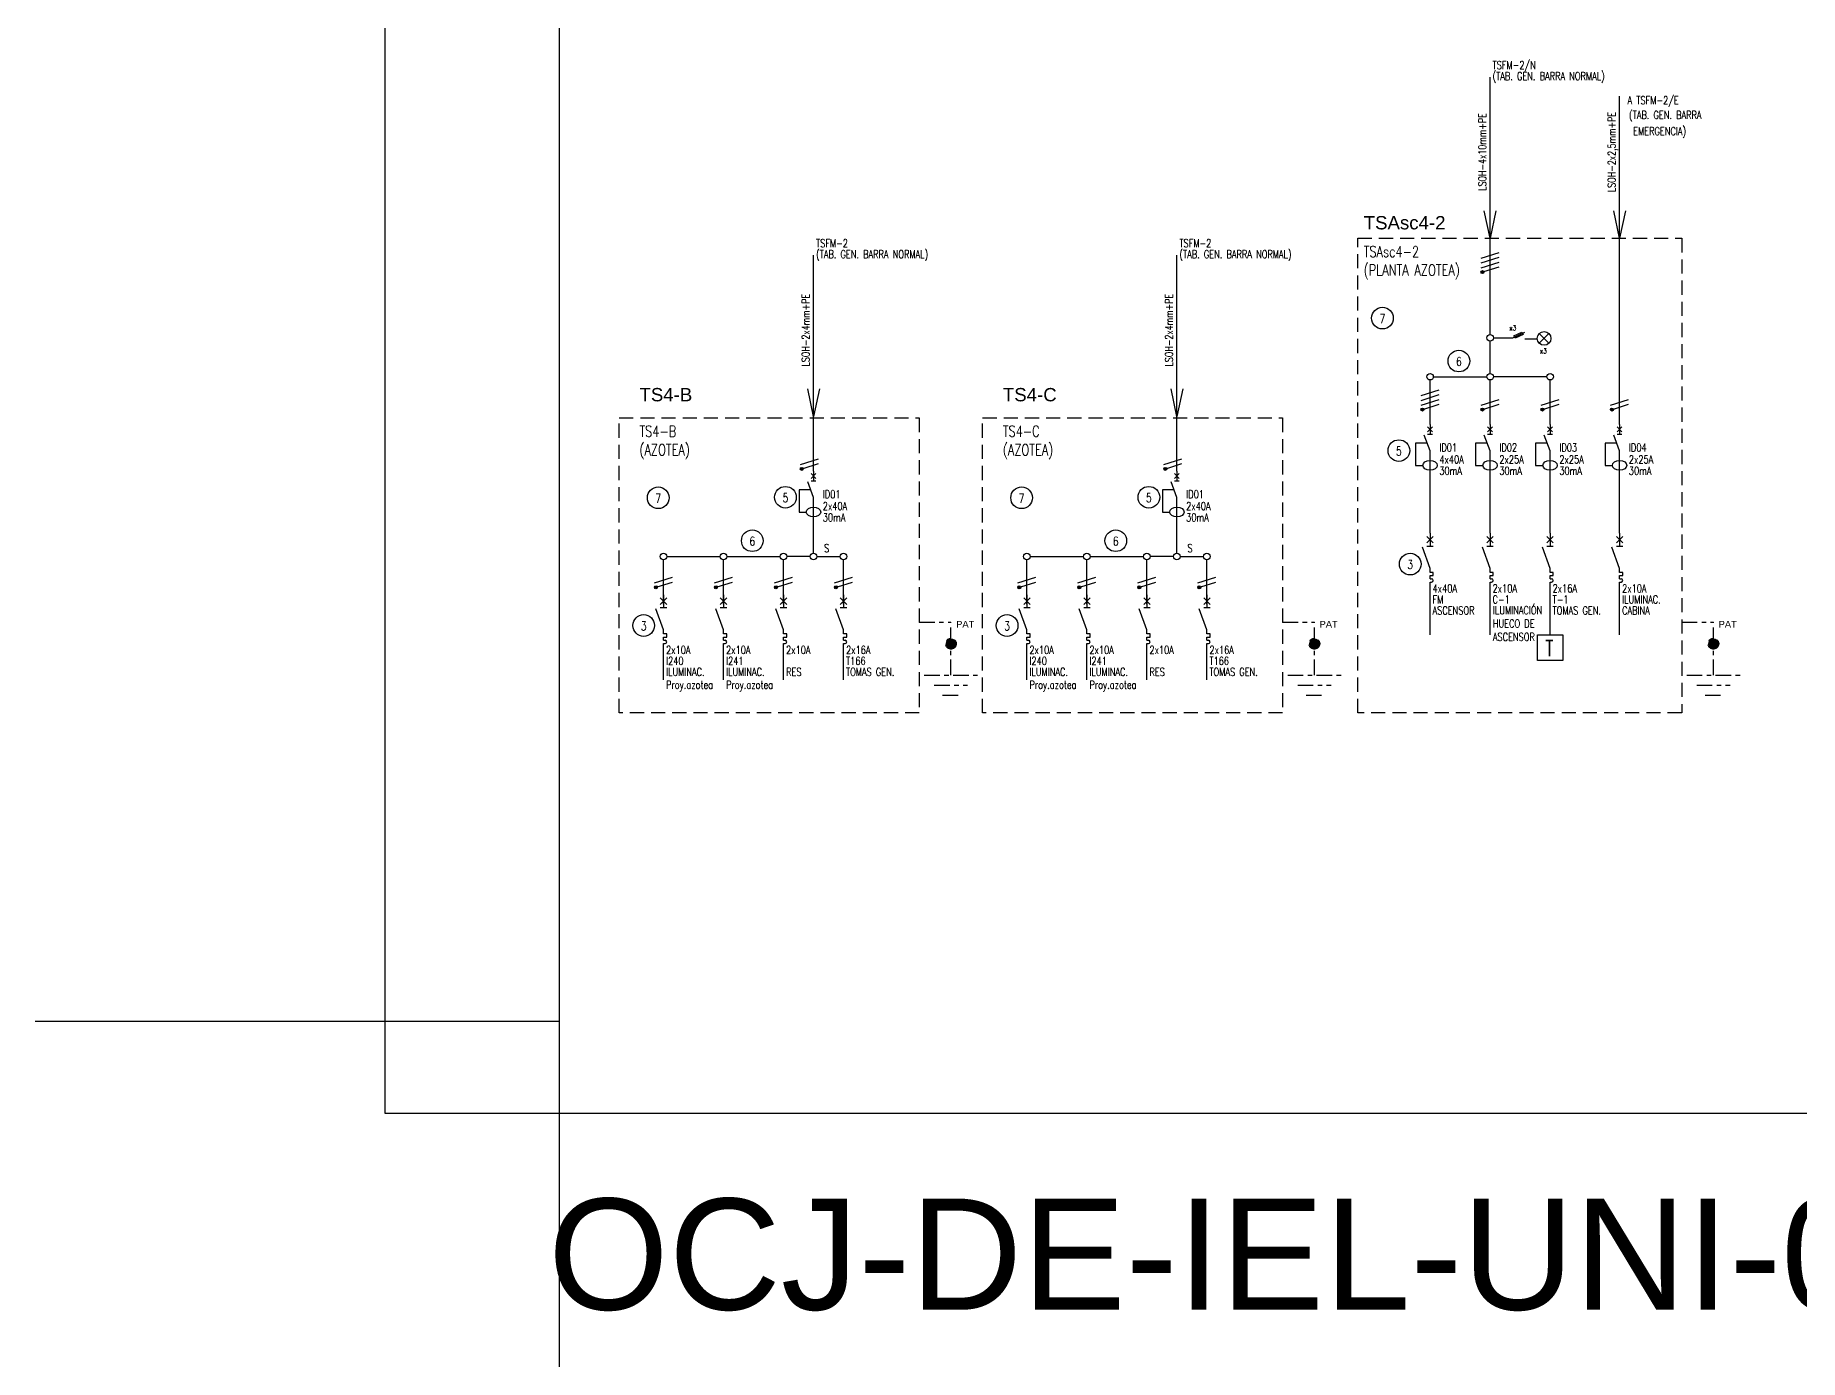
# Model space of a CAD drawing. Extents: x 3521 to 3783, y 1252 to 1654.
# Drawn here: x 3678.46 to 3718.15, y 1599.97 to 1629.77 of the extents above; entities that cross this region are included whole.
import ezdxf
from ezdxf.enums import TextEntityAlignment as Align

# ---------------------------------------------------------------- set-up
doc = ezdxf.new("R2010")
doc.units = 0
doc.linetypes.add('OCJ-ESQUEMAS UNIFILARES-CORREGIDOS IDO-REV.br$0$DASHED', pattern=[19.05, 12.7, -6.35])
doc.linetypes.add('OCJ-ESQUEMAS UNIFILARES-CORREGIDOS IDO-REV.br$0$EJE_5', pattern=[7.1, 5, -1, 0.1, -1])
for name, color, linetype in [('OCJ-ESQUEMAS UNIFILARES-CORREGIDOS IDO-REV.br$0$00-IE', 1, 'Continuous'), ('OCJ-ESQUEMAS UNIFILARES-CORREGIDOS IDO-REV.br$0$00-IE-CABLES', 10, 'Continuous'), ('OCJ-ESQUEMAS UNIFILARES-CORREGIDOS IDO-REV.br$0$01-ELE-APARATOS', 170, 'Continuous'), ('OCJ-ESQUEMAS UNIFILARES-CORREGIDOS IDO-REV.br$0$ELECTRIC', 4, 'Continuous'), ('OCJ-ESQUEMAS UNIFILARES-CORREGIDOS IDO-REV.br$0$NOMBRE DE PLANOS', 6, 'Continuous'), ('OCJ-ESQUEMAS UNIFILARES-CORREGIDOS IDO-REV.br$0$PAT', 80, 'Continuous'), ('OCJ-ESQUEMAS UNIFILARES-CORREGIDOS IDO-REV.br$0$TEXTO', 7, 'Continuous')]:
    doc.layers.add(name, color=color, linetype=linetype)
doc.styles.add('OCJ-ESQUEMAS UNIFILARES-CORREGIDOS IDO-REV.br$0$ARIAL', font='arial.ttf', dxfattribs={"height": 0.2})
doc.styles.add('OCJ-ESQUEMAS UNIFILARES-CORREGIDOS IDO-REV.br$0$Electricidad', font='ROMANS.SHX', dxfattribs={"width": 0.75, "height": 0.175})
doc.styles.add('OCJ-ESQUEMAS UNIFILARES-CORREGIDOS IDO-REV.br$0$Standard', font='arial.ttf')

# ---------------------------------------------------------------- blocks, each defined once
blk = doc.blocks.new('OCJ-ESQUEMAS UNIFILARES-CORREGIDOS IDO-REV.br$0$Unif-Interruptor-Term')
for p, q in [((0, -1.013), (0.045, -1.013)), ((0, -1.103), (0.045, -1.103))]:
    blk.add_line(p, q)
for points in [[(-0.09, 0.177), (0.09, -0.003)], [(-0.09, -0.003), (0.09, 0.177)], [(0, 0.267), (0, -0.093)], [(0, -0.72), (-0.215, -0.128)], [(-0.09, -0.093), (0.09, -0.093)], [(0, -0.833), (0, -0.72)], [(0, -0.923), (0.09, -0.923), (0.09, -0.833), (0, -0.833)], [(0, -1.013), (0, -0.923)], [(0, -1.215), (0, -1.103)]]:
    blk.add_lwpolyline(points)
blk.add_arc((0.045, -1.058), 0.045, 270, 90)
blk = doc.blocks.new('OCJ-ESQUEMAS UNIFILARES-CORREGIDOS IDO-REV.br$0$Unif-Interruptor-Dif')
for points in [[(-0.068, 0.11), (0.068, -0.025)], [(-0.068, -0.025), (0.068, 0.11)], [(0, 0.177), (0, -0.093)], [(-0.081, -0.343), (-0.405, -0.343), (-0.405, -0.97), (-0.202, -0.97)], [(0, -0.565), (-0.162, -0.121)], [(-0.068, -0.093), (0.068, -0.093)], [(0, -1.308), (0, -0.565)]]:
    blk.add_lwpolyline(points)
blk.add_ellipse((0, -0.97), major_axis=(0.203, 0), ratio=0.670814)

msp = doc.modelspace()

# ---------------------------------------------------------------- hatches: boundary and pattern name
at = {"layer": 'OCJ-ESQUEMAS UNIFILARES-CORREGIDOS IDO-REV.br$0$00-IE-CABLES'}
for points in [[(3710.985, 1624.42, 1), (3711.039, 1624.46, 1)], [(3709.635, 1621.33, 1), (3709.689, 1621.369, 1)], [(3710.985, 1621.33, 1), (3711.039, 1621.369, 1)], [(3712.335, 1621.33, 1), (3712.389, 1621.369, 1)], [(3713.899, 1621.33, 1), (3713.953, 1621.369, 1)], [(3695.673, 1619.994, 1), (3695.728, 1620.034, 1)], [(3703.848, 1619.994, 1), (3703.903, 1620.034, 1)], [(3692.389, 1617.329, 1), (3692.444, 1617.369, 1)], [(3693.739, 1617.329, 1), (3693.794, 1617.369, 1)], [(3695.089, 1617.329, 1), (3695.144, 1617.369, 1)], [(3696.439, 1617.329, 1), (3696.494, 1617.369, 1)], [(3700.565, 1617.329, 1), (3700.619, 1617.369, 1)], [(3701.915, 1617.329, 1), (3701.969, 1617.369, 1)], [(3703.265, 1617.329, 1), (3703.319, 1617.369, 1)], [(3704.615, 1617.329, 1), (3704.669, 1617.369, 1)]]:
    msp.add_hatch(color=256, dxfattribs=at).paths.add_polyline_path(points)
at = {"layer": 'OCJ-ESQUEMAS UNIFILARES-CORREGIDOS IDO-REV.br$0$PAT', "linetype": 'OCJ-ESQUEMAS UNIFILARES-CORREGIDOS IDO-REV.br$0$EJE_5', "ltscale": 0.07}
h = msp.add_hatch(color=256, dxfattribs=at)
h.paths.add_polyline_path([(3699.175, 1616.08), (3698.935, 1616.08, -1)])
h.paths.add_polyline_path([(3698.935, 1616.08), (3699.055, 1616.08), (3699.055, 1615.96, -0.414214)])
h.paths.add_polyline_path([(3699.055, 1616.08), (3699.175, 1616.08, -0.414214), (3699.055, 1615.96)])
h = msp.add_hatch(color=256, dxfattribs=at)
h.paths.add_polyline_path([(3707.351, 1616.08), (3707.111, 1616.08, -1)])
h.paths.add_polyline_path([(3707.111, 1616.08), (3707.231, 1616.08), (3707.231, 1615.96, -0.414214)])
h.paths.add_polyline_path([(3707.231, 1616.08), (3707.351, 1616.08, -0.414214), (3707.231, 1615.96)])
h = msp.add_hatch(color=256, dxfattribs=at)
h.paths.add_polyline_path([(3716.328, 1616.08), (3716.088, 1616.08, -1)])
h.paths.add_polyline_path([(3716.088, 1616.08), (3716.208, 1616.08), (3716.208, 1615.96, -0.414214)])
h.paths.add_polyline_path([(3716.208, 1616.08), (3716.328, 1616.08, -0.414214), (3716.208, 1615.96)])

# ---------------------------------------------------------------- linework, layer by layer
at = {"layer": 'OCJ-ESQUEMAS UNIFILARES-CORREGIDOS IDO-REV.br$0$00-IE'}
for points in [[(3711.257, 1622.963), (3711.694, 1622.963), (3711.963, 1623.087)], [(3711.965, 1622.941), (3712.243, 1622.941)]]:
    msp.add_lwpolyline(points, dxfattribs=at)
msp.add_lwpolyline([(3711.718, 1623.009), (3711.899, 1623.092), (3711.926, 1623.034), (3711.745, 1622.951)], close=True, dxfattribs=at)
at = {"layer": 'OCJ-ESQUEMAS UNIFILARES-CORREGIDOS IDO-REV.br$0$00-IE-CABLES'}
for p, q in [((3690.241, 1635.151), (3690.241, 1419.418)), ((3711.183, 1623.037), (3711.183, 1628.826)), ((3714.097, 1621.011), (3714.097, 1628.401)), ((3695.963, 1619.961), (3695.963, 1624.818)), ((3704.138, 1619.961), (3704.138, 1624.818)), ((3711.183, 1622.161), (3711.183, 1622.888)), ((3709.833, 1621.011), (3709.833, 1622.013)), ((3709.907, 1622.087), (3711.109, 1622.087)), ((3711.183, 1621.011), (3711.183, 1622.013)), ((3712.459, 1622.087), (3711.257, 1622.087)), ((3712.533, 1621.011), (3712.533, 1622.013)), ((3714.097, 1621.011), (3714.097, 1622.013)), ((3714.097, 1621.011), (3714.097, 1622.013)), ((3709.833, 1618.565), (3709.833, 1619.851)), ((3711.183, 1618.565), (3711.183, 1619.851)), ((3712.533, 1618.565), (3712.533, 1619.851)), ((3714.097, 1618.565), (3714.097, 1619.851)), ((3695.963, 1618.118), (3695.963, 1618.92)), ((3704.138, 1618.118), (3704.138, 1618.92)), ((3692.588, 1616.968), (3692.588, 1617.97)), ((3692.662, 1618.044), (3693.864, 1618.044)), ((3693.938, 1616.968), (3693.938, 1617.97)), ((3694.012, 1618.044), (3695.214, 1618.044)), ((3695.288, 1616.968), (3695.288, 1617.97)), ((3695.889, 1618.044), (3695.362, 1618.044)), ((3696.037, 1618.044), (3696.564, 1618.044)), ((3696.638, 1616.968), (3696.638, 1617.97)), ((3700.763, 1616.968), (3700.763, 1617.97)), ((3700.837, 1618.044), (3702.039, 1618.044)), ((3702.113, 1616.968), (3702.113, 1617.97)), ((3702.187, 1618.044), (3703.389, 1618.044)), ((3703.463, 1616.968), (3703.463, 1617.97)), ((3704.064, 1618.044), (3703.537, 1618.044)), ((3704.212, 1618.044), (3704.739, 1618.044)), ((3704.813, 1616.968), (3704.813, 1617.97)), ((3709.833, 1616.278), (3709.833, 1617.452)), ((3711.183, 1616.278), (3711.183, 1617.452)), ((3712.533, 1616.278), (3712.533, 1617.452)), ((3714.097, 1616.278), (3714.097, 1617.452)), ((3692.588, 1615.268), (3692.588, 1616.07)), ((3693.938, 1615.268), (3693.938, 1616.07)), ((3695.288, 1615.268), (3695.288, 1616.07)), ((3696.638, 1615.268), (3696.638, 1616.07)), ((3700.763, 1615.268), (3700.763, 1616.07)), ((3702.113, 1615.268), (3702.113, 1616.07)), ((3703.463, 1615.268), (3703.463, 1616.07)), ((3704.813, 1615.268), (3704.813, 1616.07)), ((3690.241, 1607.578), (3678.455, 1607.578))]:
    msp.add_line(p, q, dxfattribs=at)
for points in [[(3711.314, 1625.819), (3711.183, 1625.201), (3711.053, 1625.819)], [(3714.228, 1625.819), (3714.097, 1625.201), (3713.966, 1625.819)], [(3710.98, 1624.754), (3711.387, 1624.882)], [(3710.98, 1624.646), (3711.387, 1624.774)], [(3710.98, 1624.538), (3711.387, 1624.666)], [(3711.044, 1624.45), (3711.387, 1624.558)], [(3696.094, 1621.811), (3695.963, 1621.193), (3695.832, 1621.811)], [(3704.269, 1621.811), (3704.138, 1621.193), (3704.007, 1621.811)], [(3709.63, 1621.663), (3710.037, 1621.792)], [(3709.63, 1621.555), (3710.037, 1621.684)], [(3709.63, 1621.447), (3710.037, 1621.576)], [(3710.98, 1621.447), (3711.387, 1621.576)], [(3712.33, 1621.447), (3712.737, 1621.576)], [(3713.894, 1621.447), (3714.301, 1621.576)], [(3709.694, 1621.36), (3710.037, 1621.468)], [(3711.044, 1621.36), (3711.387, 1621.468)], [(3712.394, 1621.36), (3712.737, 1621.468)], [(3713.958, 1621.36), (3714.301, 1621.468)], [(3695.668, 1620.112), (3696.075, 1620.24)], [(3695.732, 1620.024), (3696.075, 1620.132)], [(3703.843, 1620.112), (3704.25, 1620.24)], [(3703.908, 1620.024), (3704.25, 1620.132)], [(3692.385, 1617.447), (3692.792, 1617.575)], [(3693.735, 1617.447), (3694.142, 1617.575)], [(3695.085, 1617.447), (3695.492, 1617.575)], [(3696.435, 1617.447), (3696.842, 1617.575)], [(3700.56, 1617.447), (3700.967, 1617.575)], [(3701.91, 1617.447), (3702.317, 1617.575)], [(3703.26, 1617.447), (3703.667, 1617.575)], [(3704.61, 1617.447), (3705.017, 1617.575)], [(3692.449, 1617.359), (3692.792, 1617.467)], [(3693.799, 1617.359), (3694.142, 1617.467)], [(3695.149, 1617.359), (3695.492, 1617.467)], [(3696.499, 1617.359), (3696.842, 1617.467)], [(3700.624, 1617.359), (3700.967, 1617.467)], [(3701.974, 1617.359), (3702.317, 1617.467)], [(3703.324, 1617.359), (3703.667, 1617.467)], [(3704.674, 1617.359), (3705.017, 1617.467)]]:
    msp.add_lwpolyline(points, dxfattribs=at)
for centre, radius in [((3711.012, 1624.44), 0.0338), ((3711.183, 1622.963), 0.0741), ((3709.833, 1622.087), 0.0741), ((3711.183, 1622.087), 0.0741), ((3712.533, 1622.087), 0.0741), ((3709.662, 1621.349), 0.0338), ((3711.012, 1621.349), 0.0338), ((3712.362, 1621.349), 0.0338), ((3713.926, 1621.349), 0.0338), ((3695.7, 1620.014), 0.0338), ((3703.875, 1620.014), 0.0338), ((3692.588, 1618.044), 0.0741), ((3693.938, 1618.044), 0.0741), ((3695.288, 1618.044), 0.0741), ((3695.963, 1618.044), 0.0741), ((3696.638, 1618.044), 0.0741), ((3700.763, 1618.044), 0.0741), ((3702.113, 1618.044), 0.0741), ((3703.463, 1618.044), 0.0741), ((3704.138, 1618.044), 0.0741), ((3704.813, 1618.044), 0.0741), ((3692.417, 1617.349), 0.0338), ((3693.767, 1617.349), 0.0338), ((3695.117, 1617.349), 0.0338), ((3696.467, 1617.349), 0.0338), ((3700.592, 1617.349), 0.0338), ((3701.942, 1617.349), 0.0338), ((3703.292, 1617.349), 0.0338), ((3704.642, 1617.349), 0.0338)]:
    msp.add_circle(centre, radius, dxfattribs=at)
at = {"layer": 'OCJ-ESQUEMAS UNIFILARES-CORREGIDOS IDO-REV.br$0$01-ELE-APARATOS'}
for p, q in [((3712.507, 1622.838), (3712.289, 1623.056)), ((3712.289, 1622.838), (3712.507, 1623.056))]:
    msp.add_line(p, q, dxfattribs=at)
msp.add_lwpolyline([(3712.249, 1616.278), (3712.817, 1616.278), (3712.817, 1615.705), (3712.249, 1615.705)], close=True, dxfattribs=at)
msp.add_circle((3712.398, 1622.947), 0.154, dxfattribs=at)
at = {"layer": 'OCJ-ESQUEMAS UNIFILARES-CORREGIDOS IDO-REV.br$0$ELECTRIC', "linetype": 'OCJ-ESQUEMAS UNIFILARES-CORREGIDOS IDO-REV.br$0$DASHED', "ltscale": 0.025}
for points in [[(3708.206, 1625.201), (3715.494, 1625.201), (3715.494, 1614.524), (3708.206, 1614.524)], [(3691.591, 1621.159), (3698.341, 1621.159), (3698.341, 1614.524), (3691.591, 1614.524)], [(3699.766, 1621.159), (3706.516, 1621.159), (3706.516, 1614.524), (3699.766, 1614.524)]]:
    msp.add_lwpolyline(points, close=True, dxfattribs=at)
at = {"layer": 'OCJ-ESQUEMAS UNIFILARES-CORREGIDOS IDO-REV.br$0$NOMBRE DE PLANOS'}
msp.add_lwpolyline([(3686.321, 1605.52), (3776.791, 1605.52), (3776.791, 1654.455), (3686.321, 1654.455)], close=True, dxfattribs=at)
at = {"layer": 'OCJ-ESQUEMAS UNIFILARES-CORREGIDOS IDO-REV.br$0$PAT', "linetype": 'OCJ-ESQUEMAS UNIFILARES-CORREGIDOS IDO-REV.br$0$EJE_5', "ltscale": 0.07}
for p, q in [((3698.341, 1616.567), (3699.055, 1616.567)), ((3699.055, 1616.097), (3699.055, 1616.567)), ((3706.516, 1616.567), (3707.231, 1616.567)), ((3707.231, 1616.097), (3707.231, 1616.567)), ((3715.494, 1616.567), (3716.208, 1616.567)), ((3716.208, 1616.097), (3716.208, 1616.567)), ((3699.055, 1615.372), (3699.055, 1616.08)), ((3707.231, 1615.372), (3707.231, 1616.08)), ((3716.208, 1615.372), (3716.208, 1616.08)), ((3698.455, 1615.372), (3699.655, 1615.372)), ((3706.631, 1615.372), (3707.831, 1615.372)), ((3715.608, 1615.372), (3716.808, 1615.372)), ((3698.68, 1615.147), (3699.43, 1615.147)), ((3698.868, 1614.922), (3699.243, 1614.922)), ((3706.856, 1615.147), (3707.606, 1615.147)), ((3707.043, 1614.922), (3707.418, 1614.922)), ((3715.833, 1615.147), (3716.583, 1615.147)), ((3716.021, 1614.922), (3716.396, 1614.922))]:
    msp.add_line(p, q, dxfattribs=at)
for centre in [(3699.055, 1616.08), (3699.055, 1616.08), (3707.231, 1616.08), (3707.231, 1616.08), (3716.208, 1616.08), (3716.208, 1616.08)]:
    msp.add_circle(centre, 0.12, dxfattribs=at)
at = {"layer": 'OCJ-ESQUEMAS UNIFILARES-CORREGIDOS IDO-REV.br$0$TEXTO'}
for centre in [(3708.763, 1623.405), (3710.482, 1622.44), (3709.132, 1620.424), (3692.47, 1619.363), (3695.331, 1619.374), (3700.645, 1619.363), (3703.507, 1619.374), (3694.586, 1618.398), (3702.762, 1618.398), (3709.387, 1617.872), (3692.142, 1616.49), (3700.317, 1616.49)]:
    msp.add_circle(centre, 0.244, dxfattribs=at)

# ---------------------------------------------------------------- block references
at = {"layer": 'OCJ-ESQUEMAS UNIFILARES-CORREGIDOS IDO-REV.br$0$01-ELE-APARATOS', "xscale": 0.7999999999999546, "yscale": 0.7999999999999546, "zscale": 0.7999999999999546}
for name, p in [('OCJ-ESQUEMAS UNIFILARES-CORREGIDOS IDO-REV.br$0$Unif-Interruptor-Dif', (3709.833, 1620.869)), ('OCJ-ESQUEMAS UNIFILARES-CORREGIDOS IDO-REV.br$0$Unif-Interruptor-Dif', (3711.183, 1620.869)), ('OCJ-ESQUEMAS UNIFILARES-CORREGIDOS IDO-REV.br$0$Unif-Interruptor-Dif', (3712.533, 1620.869)), ('OCJ-ESQUEMAS UNIFILARES-CORREGIDOS IDO-REV.br$0$Unif-Interruptor-Dif', (3714.097, 1620.869)), ('OCJ-ESQUEMAS UNIFILARES-CORREGIDOS IDO-REV.br$0$Unif-Interruptor-Dif', (3695.963, 1619.819)), ('OCJ-ESQUEMAS UNIFILARES-CORREGIDOS IDO-REV.br$0$Unif-Interruptor-Dif', (3704.138, 1619.819)), ('OCJ-ESQUEMAS UNIFILARES-CORREGIDOS IDO-REV.br$0$Unif-Interruptor-Term', (3709.833, 1618.351)), ('OCJ-ESQUEMAS UNIFILARES-CORREGIDOS IDO-REV.br$0$Unif-Interruptor-Term', (3711.183, 1618.351)), ('OCJ-ESQUEMAS UNIFILARES-CORREGIDOS IDO-REV.br$0$Unif-Interruptor-Term', (3712.533, 1618.351)), ('OCJ-ESQUEMAS UNIFILARES-CORREGIDOS IDO-REV.br$0$Unif-Interruptor-Term', (3714.097, 1618.351)), ('OCJ-ESQUEMAS UNIFILARES-CORREGIDOS IDO-REV.br$0$Unif-Interruptor-Term', (3692.588, 1616.968)), ('OCJ-ESQUEMAS UNIFILARES-CORREGIDOS IDO-REV.br$0$Unif-Interruptor-Term', (3693.938, 1616.968)), ('OCJ-ESQUEMAS UNIFILARES-CORREGIDOS IDO-REV.br$0$Unif-Interruptor-Term', (3695.288, 1616.968)), ('OCJ-ESQUEMAS UNIFILARES-CORREGIDOS IDO-REV.br$0$Unif-Interruptor-Term', (3696.638, 1616.968)), ('OCJ-ESQUEMAS UNIFILARES-CORREGIDOS IDO-REV.br$0$Unif-Interruptor-Term', (3700.763, 1616.968)), ('OCJ-ESQUEMAS UNIFILARES-CORREGIDOS IDO-REV.br$0$Unif-Interruptor-Term', (3702.113, 1616.968)), ('OCJ-ESQUEMAS UNIFILARES-CORREGIDOS IDO-REV.br$0$Unif-Interruptor-Term', (3703.463, 1616.968)), ('OCJ-ESQUEMAS UNIFILARES-CORREGIDOS IDO-REV.br$0$Unif-Interruptor-Term', (3704.813, 1616.968))]:
    msp.add_blockref(name, p, dxfattribs=at)

# ---------------------------------------------------------------- texts
at = {"layer": 'OCJ-ESQUEMAS UNIFILARES-CORREGIDOS IDO-REV.br$0$NOMBRE DE PLANOS', "insert": (3689.99, 1603.598), "char_height": 2.5, "attachment_point": 1, "style": 'OCJ-ESQUEMAS UNIFILARES-CORREGIDOS IDO-REV.br$0$Standard'}
msp.add_mtext_dynamic_manual_height_columns('OCJ-DE-IEL-UNI-000-017', width=92.70233, gutter_width=12.5, heights=[0], dxfattribs=at)
at = {"layer": 'OCJ-ESQUEMAS UNIFILARES-CORREGIDOS IDO-REV.br$0$TEXTO', "style": 'OCJ-ESQUEMAS UNIFILARES-CORREGIDOS IDO-REV.br$0$Electricidad', "width": 0.75}
for s, height, p in [('TSFM-2/N', 0.18, (3711.24, 1629.008)), ('(TAB. GEN. BARRA NORMAL)', 0.18, (3711.24, 1628.76)), ('A TSFM-2/E', 0.18, (3714.278, 1628.215)), ('(TAB. GEN. BARRA ', 0.18, (3714.31, 1627.885)), (' EMERGENCIA)', 0.18, (3714.31, 1627.521)), ('TSFM-2', 0.18, (3696.02, 1625)), ('TSFM-2', 0.18, (3704.195, 1625)), ('(TAB. GEN. BARRA NORMAL)', 0.18, (3696.02, 1624.752)), ('(TAB. GEN. BARRA NORMAL)', 0.18, (3704.195, 1624.752)), ('TSAsc4-2', 0.25, (3708.341, 1624.776)), ('(PLANTA AZOTEA)', 0.25, (3708.341, 1624.36)), ('7', 0.2, (3708.699, 1623.295)), ('x3', 0.1118, (3711.619, 1623.13)), ('x3', 0.1118, (3712.306, 1622.612)), ('6', 0.2, (3710.418, 1622.33)), ('TS4-B', 0.25, (3692.048, 1620.734)), ('TS4-C', 0.25, (3700.223, 1620.734)), ('(AZOTEA)', 0.25, (3692.048, 1620.318)), ('(AZOTEA)', 0.25, (3700.223, 1620.318)), ('5', 0.2, (3709.068, 1620.314)), ('ID01', 0.18, (3710.042, 1620.403)), ('ID02', 0.18, (3711.392, 1620.403)), ('ID03', 0.18, (3712.742, 1620.403)), ('ID04', 0.18, (3714.306, 1620.403)), ('4x40A', 0.18, (3710.042, 1620.138)), ('30mA', 0.18, (3710.042, 1619.881)), ('2x25A', 0.18, (3711.392, 1620.138)), ('30mA', 0.18, (3711.392, 1619.881)), ('2x25A', 0.18, (3712.742, 1620.138)), ('30mA', 0.18, (3712.742, 1619.881)), ('2x25A', 0.18, (3714.306, 1620.138)), ('30mA', 0.18, (3714.306, 1619.881)), ('7', 0.2, (3692.406, 1619.253)), ('5', 0.2, (3695.267, 1619.264)), ('2x40A', 0.18, (3696.172, 1619.088)), ('ID01', 0.18, (3696.172, 1619.353)), ('7', 0.2, (3700.581, 1619.253)), ('5', 0.2, (3703.443, 1619.264)), ('2x40A', 0.18, (3704.347, 1619.088)), ('ID01', 0.18, (3704.347, 1619.353)), ('30mA', 0.18, (3696.172, 1618.831)), ('30mA', 0.18, (3704.347, 1618.831)), ('6', 0.2, (3694.522, 1618.288)), ('6', 0.2, (3702.698, 1618.288)), ('S', 0.18, (3696.202, 1618.14)), ('S', 0.18, (3704.377, 1618.14)), ('3', 0.2, (3709.323, 1617.762)), ('4x40A', 0.18, (3709.89, 1617.235)), ('FM', 0.18, (3709.89, 1616.986)), ('2x10A', 0.18, (3711.24, 1617.235)), ('C-1', 0.18, (3711.24, 1616.986)), ('T-1', 0.18, (3712.59, 1616.986)), ('2x16A', 0.18, (3712.59, 1617.235)), ('2x10A', 0.18, (3714.154, 1617.235)), ('ILUMINAC.', 0.18, (3714.154, 1616.986)), ('ASCENSOR', 0.18, (3709.89, 1616.738)), ('TOMAS GEN.', 0.18, (3712.59, 1616.738)), ('CABINA', 0.18, (3714.154, 1616.738)), ('3', 0.2, (3692.078, 1616.38)), ('3', 0.2, (3700.253, 1616.38)), ('2x10A', 0.18, (3692.645, 1615.852)), ('2x10A', 0.18, (3693.995, 1615.852)), ('2x10A', 0.18, (3695.345, 1615.852)), ('2x16A', 0.18, (3696.695, 1615.852)), ('2x10A', 0.18, (3700.82, 1615.852)), ('2x10A', 0.18, (3702.17, 1615.852)), ('2x10A', 0.18, (3703.52, 1615.852)), ('2x16A', 0.18, (3704.87, 1615.852)), ('I240', 0.18, (3692.645, 1615.604)), ('I241', 0.18, (3693.995, 1615.604)), ('T166', 0.18, (3696.695, 1615.604)), ('I240', 0.18, (3700.82, 1615.604)), ('I241', 0.18, (3702.17, 1615.604)), ('T166', 0.18, (3704.87, 1615.604)), ('ILUMINAC.', 0.18, (3692.645, 1615.356)), ('Proy.azotea', 0.18, (3692.645, 1615.067)), ('ILUMINAC.', 0.18, (3693.995, 1615.356)), ('Proy.azotea', 0.18, (3693.995, 1615.067)), ('RES', 0.18, (3695.345, 1615.356)), ('TOMAS GEN.', 0.18, (3696.695, 1615.356)), ('ILUMINAC.', 0.18, (3700.82, 1615.356)), ('Proy.azotea', 0.18, (3700.82, 1615.067)), ('ILUMINAC.', 0.18, (3702.17, 1615.356)), ('Proy.azotea', 0.18, (3702.17, 1615.067)), ('RES', 0.18, (3703.52, 1615.356)), ('TOMAS GEN.', 0.18, (3704.87, 1615.356))]:
    msp.add_text(s, height=height, dxfattribs=at).set_placement(p)
for s, p in [('LSOH-4x10mm+PE', (3711.095, 1627.142)), ('LSOH-2x2,5mm+PE', (3714.009, 1627.142)), ('LSOH-2x4mm+PE', (3695.875, 1623.134)), ('LSOH-2x4mm+PE', (3704.05, 1623.134))]:
    msp.add_text(s, height=0.175, rotation=90, dxfattribs=at).set_placement(p, align=Align.CENTER)
at = {"layer": 'OCJ-ESQUEMAS UNIFILARES-CORREGIDOS IDO-REV.br$0$TEXTO', "style": 'OCJ-ESQUEMAS UNIFILARES-CORREGIDOS IDO-REV.br$0$ARIAL'}
for s, height, p in [('TSAsc4-2', 0.3, (3708.341, 1625.401)), ('TS4-B', 0.3, (3692.048, 1621.533)), ('TS4-C', 0.3, (3700.223, 1621.533)), ('PAT', 0.15, (3699.173, 1616.445)), ('PAT', 0.15, (3707.348, 1616.445)), ('PAT', 0.15, (3716.326, 1616.445))]:
    msp.add_text(s, height=height, dxfattribs=at).set_placement(p)
at = {"layer": 'OCJ-ESQUEMAS UNIFILARES-CORREGIDOS IDO-REV.br$0$TEXTO', "color": 5, "style": 'OCJ-ESQUEMAS UNIFILARES-CORREGIDOS IDO-REV.br$0$Electricidad', "width": 0.75}
msp.add_text('T', height=0.356, dxfattribs=at).set_placement((3712.427, 1615.799))
at = {"layer": 'OCJ-ESQUEMAS UNIFILARES-CORREGIDOS IDO-REV.br$0$TEXTO', "insert": (3711.247, 1616.923), "char_height": 0.18, "attachment_point": 1, "style": 'OCJ-ESQUEMAS UNIFILARES-CORREGIDOS IDO-REV.br$0$Electricidad'}
msp.add_mtext_dynamic_manual_height_columns('ILUMINACIÓN HUECO DE ASCENSOR', width=1.48055, gutter_width=12.5, heights=[0], dxfattribs=at)

doc.saveas('drawing.dxf')
